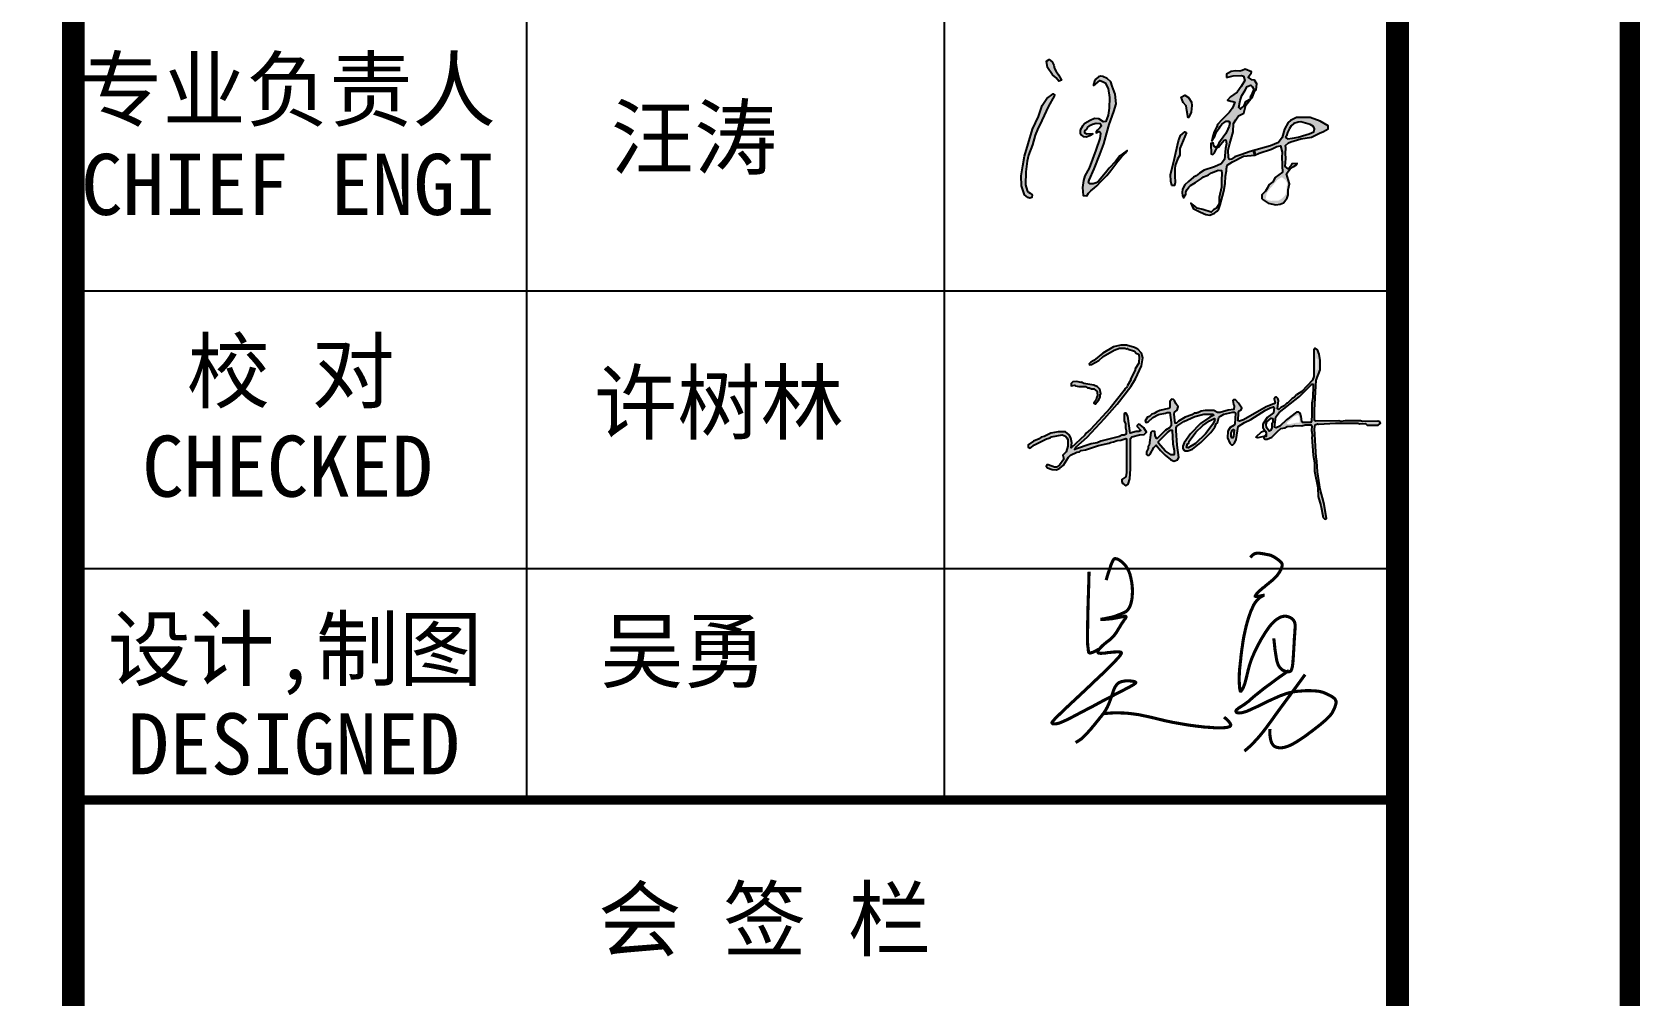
# Model space of a CAD drawing. Extents: x 4150464 to 4450492, y 483482 to 853422.
# Drawn here: x 4438727 to 4450492, y 596817 to 603868 of the extents above; entities that cross this region are included whole.
import ezdxf

# ---------------------------------------------------------------- set-up
doc = ezdxf.new("R2010")
doc.units = 0
doc.header["$LTSCALE"] = 1000
doc.header["$MEASUREMENT"] = 0
for name, color, linetype in [('0-签名', 2, 'Continuous'), ('PUB_TEXT', 7, 'Continuous'), ('PUB_TITLE', 4, 'Continuous'), ('图框', 7, 'Continuous')]:
    doc.layers.add(name, color=color, linetype=linetype)
doc.styles.add('STYLE-黑体', font='simhei.ttf')

msp = doc.modelspace()

# ---------------------------------------------------------------- hatches: boundary and pattern name
at = {"linetype": 'Continuous'}
h = msp.add_hatch(color=4, dxfattribs=at)
h.dxf.hatch_style = 1
h.paths.add_polyline_path([(4446543, 601220), (4446546, 601223), (4446541, 601255), (4446523, 601272), (4446495, 601286), (4446423, 601298), (4446405, 601307), (4446403, 601304), (4446368, 601312), (4446342, 601309), (4446331, 601298), (4446331, 601281), (4446357, 601286), (4446362, 601281), (4446385, 601275), (4446434, 601275), (4446449, 601266), (4446463, 601266), (4446480, 601258), (4446497, 601258), (4446520, 601240), (4446523, 601203), (4446518, 601200), (4446512, 601177), (4446497, 601154), (4446506, 601146), (4446532, 601177), (4446543, 601200)], flags=17)
h.paths.add_polyline_path([(4446880, 600939), (4446882, 600942), (4446862, 600973), (4446834, 600996), (4446822, 600999), (4446813, 600991), (4446813, 600982), (4446839, 600953), (4446825, 600947), (4446805, 600947), (4446762, 600933), (4446745, 601059), (4446733, 601080), (4446724, 601080), (4446719, 601074), (4446719, 601025), (4446727, 601002), (4446727, 600973), (4446733, 600953), (4446733, 600927), (4446719, 600919), (4446701, 600919), (4446684, 600910), (4446546, 600876), (4446520, 600864), (4446477, 600855), (4446354, 600815), (4446365, 600827), (4446365, 600832), (4446446, 600904), (4446575, 601042), (4446667, 601146), (4446767, 601275), (4446802, 601332), (4446845, 601427), (4446854, 601485), (4446845, 601519), (4446819, 601548), (4446793, 601562), (4446736, 601577), (4446693, 601579), (4446641, 601565), (4446561, 601519), (4446495, 601465), (4446474, 601453), (4446463, 601442), (4446466, 601433), (4446480, 601436), (4446532, 601467), (4446564, 601496), (4446644, 601542), (4446684, 601556), (4446722, 601556), (4446736, 601551), (4446742, 601554), (4446747, 601548), (4446793, 601533), (4446805, 601519), (4446822, 601511), (4446828, 601496), (4446825, 601447), (4446799, 601404), (4446799, 601396), (4446765, 601330), (4446767, 601324), (4446742, 601284), (4446739, 601272), (4446722, 601258), (4446719, 601246), (4446615, 601117), (4446472, 600962), (4446440, 600933), (4446431, 600919), (4446331, 600827), (4446334, 600864), (4446328, 600901), (4446316, 600922), (4446288, 600945), (4446236, 600945), (4446181, 600933), (4446133, 600910), (4446110, 600904), (4446095, 600893), (4446055, 600876), (4446015, 600850), (4446015, 600832), (4446029, 600824), (4446061, 600850), (4446150, 600893), (4446176, 600899), (4446187, 600907), (4446265, 600922), (4446288, 600913), (4446299, 600901), (4446305, 600887), (4446305, 600838), (4446293, 600798), (4446270, 600772), (4446276, 600743), (4446245, 600700), (4446222, 600686), (4446207, 600686), (4446161, 600703), (4446153, 600703), (4446147, 600692), (4446158, 600680), (4446190, 600669), (4446222, 600666), (4446247, 600677), (4446273, 600700), (4446311, 600758), (4446325, 600772), (4446371, 600795), (4446391, 600798), (4446403, 600807), (4446434, 600812), (4446529, 600844), (4446609, 600861), (4446618, 600867), (4446641, 600870), (4446667, 600881), (4446693, 600884), (4446730, 600896), (4446736, 600893), (4446736, 600646), (4446730, 600614), (4446701, 600594), (4446701, 600577), (4446707, 600565), (4446730, 600548), (4446747, 600562), (4446759, 600600), (4446765, 600674), (4446765, 600896), (4446773, 600907), (4446831, 600922), (4446865, 600924)])
h.paths.add_polyline_path([(4447084, 600807), (4447084, 600784), (4447081, 600775), (4447061, 600775), (4447017, 600804), (4446969, 600861), (4446969, 600873), (4447035, 600939), (4447058, 600956), (4447069, 600956), (4447075, 600855)], flags=16)
h.paths.add_polyline_path([(4447385, 601036), (4447379, 601028), (4447368, 600999), (4447313, 600930), (4447239, 600858), (4447187, 600827), (4447173, 600830), (4447181, 600855), (4447190, 600861), (4447193, 600876), (4447242, 600942), (4447293, 600991), (4447342, 601025), (4447377, 601042)], flags=16)
h.paths.add_polyline_path([(4447523, 600959), (4447517, 600913), (4447512, 600901), (4447506, 600901), (4447500, 600913), (4447500, 600933), (4447509, 600953), (4447517, 600962)], flags=16)
h.paths.add_polyline_path([(4447805, 601042), (4447805, 601013), (4447799, 601002), (4447799, 600970), (4447790, 600953), (4447779, 600950), (4447759, 600976), (4447756, 600999), (4447762, 601016), (4447793, 601045)], flags=16)
h.paths.add_polyline_path([(4448003, 601034), (4448003, 601016), (4448000, 601011), (4447980, 601011), (4447922, 600999), (4447911, 601002), (4447908, 601008), (4447957, 601054), (4447989, 601068), (4447997, 601059)], flags=16)
h.paths.add_polyline_path([(4448101, 601286), (4448098, 601192), (4448092, 601154), (4448092, 601065), (4448089, 601025), (4448083, 601013), (4448023, 601013), (4448017, 601019), (4448014, 601057), (4448006, 601080), (4447997, 601088), (4447980, 601088), (4447905, 601031), (4447856, 600985), (4447831, 600973), (4447819, 600979), (4447828, 601054), (4447853, 601085), (4448000, 601203), (4448092, 601292), (4448098, 601292)], flags=16)
h.paths.add_polyline_path([(4448132, 601476), (4448132, 601439), (4448132, 601404), (4448124, 601393), (4448124, 601479), (4448126, 601482)], flags=16)
h.paths.add_polyline_path([(4448592, 601005), (4448595, 601008), (4448589, 601016), (4448575, 601022), (4448463, 601019), (4448448, 601025), (4448336, 601025), (4448307, 601019), (4448290, 601025), (4448121, 601022), (4448112, 601028), (4448112, 601105), (4448124, 601321), (4448152, 601398), (4448152, 601467), (4448144, 601513), (4448132, 601545), (4448115, 601556), (4448106, 601545), (4448106, 601350), (4448095, 601321), (4448017, 601240), (4447980, 601215), (4447963, 601194), (4447948, 601189), (4447914, 601154), (4447908, 601154), (4447888, 601134), (4447865, 601123), (4447851, 601108), (4447839, 601111), (4447848, 601174), (4447842, 601189), (4447833, 601197), (4447825, 601197), (4447816, 601186), (4447822, 601157), (4447813, 601149), (4447756, 601126), (4447592, 601031), (4447563, 601022), (4447552, 601025), (4447555, 601085), (4447560, 601097), (4447575, 601105), (4447578, 601117), (4447555, 601154), (4447532, 601177), (4447517, 601177), (4447512, 601172), (4447517, 601143), (4447523, 601134), (4447520, 601108), (4447480, 601103), (4447420, 601085), (4447402, 601085), (4447374, 601100), (4447310, 601100), (4447282, 601094), (4447256, 601082), (4447253, 601085), (4447244, 601080), (4447230, 601080), (4447213, 601068), (4447164, 601051), (4447115, 601022), (4447101, 601008), (4447092, 601008), (4447084, 601074), (4447086, 601088), (4447107, 601103), (4447112, 601128), (4447095, 601151), (4447086, 601172), (4447078, 601180), (4447066, 601183), (4447052, 601166), (4447052, 601123), (4447043, 601114), (4446980, 601100), (4446957, 601091), (4446937, 601077), (4446920, 601074), (4446903, 601057), (4446888, 601051), (4446871, 601025), (4446880, 601013), (4446894, 601016), (4446928, 601048), (4446969, 601071), (4447020, 601080), (4447032, 601085), (4447052, 601085), (4447063, 601013), (4447063, 600988), (4447049, 600973), (4447020, 600956), (4446960, 600896), (4446954, 600896), (4446946, 600916), (4446943, 600947), (4446923, 600950), (4446914, 600939), (4446900, 600847), (4446894, 600838), (4446894, 600821), (4446882, 600798), (4446882, 600778), (4446888, 600772), (4446900, 600772), (4446908, 600781), (4446934, 600830), (4446951, 600847), (4446983, 600807), (4447017, 600772), (4447058, 600741), (4447081, 600729), (4447109, 600738), (4447118, 600755), (4447107, 600847), (4447098, 600953), (4447098, 600973), (4447104, 600985), (4447155, 601019), (4447236, 601057), (4447302, 601074), (4447368, 601074), (4447374, 601065), (4447345, 601051), (4447276, 601005), (4447204, 600930), (4447158, 600864), (4447147, 600838), (4447147, 600824), (4447152, 600812), (4447164, 600804), (4447184, 600804), (4447219, 600818), (4447279, 600867), (4447351, 600939), (4447382, 600979), (4447391, 601002), (4447400, 601011), (4447411, 601048), (4447423, 601059), (4447448, 601074), (4447514, 601088), (4447523, 601088), (4447532, 601080), (4447529, 601002), (4447523, 600993), (4447494, 600976), (4447477, 600950), (4447474, 600901), (4447491, 600861), (4447503, 600850), (4447512, 600850), (4447526, 600861), (4447537, 600887), (4447552, 600982), (4447598, 601013), (4447644, 601034), (4447753, 601103), (4447787, 601120), (4447810, 601126), (4447816, 601120), (4447810, 601082), (4447764, 601048), (4447733, 600999), (4447733, 600976), (4447756, 600939), (4447756, 600924), (4447741, 600901), (4447747, 600890), (4447764, 600890), (4447799, 600904), (4447839, 600947), (4447865, 600968), (4447894, 600973), (4447911, 600982), (4447951, 600985), (4447968, 600991), (4448017, 600988), (4448043, 600996), (4448086, 600996), (4448092, 600988), (4448089, 600953), (4448095, 600913), (4448092, 600904), (4448101, 600772), (4448112, 600720), (4448112, 600657), (4448135, 600537), (4448138, 600470), (4448158, 600404), (4448175, 600318), (4448187, 600304), (4448198, 600310), (4448178, 600425), (4448152, 600525), (4448132, 600651), (4448129, 600729), (4448124, 600755), (4448112, 600965), (4448115, 600996), (4448132, 601002), (4448141, 600999), (4448264, 601008), (4448428, 601008), (4448440, 601002), (4448483, 601005), (4448497, 600993), (4448577, 600993)])
at = {"layer": 'PUB_TEXT'}
h = msp.add_hatch(color=4, dxfattribs=at)
h.paths.add_polyline_path([(4446165, 603327), (4446208, 603408), (4446198, 603418), (4446151, 603384), (4446118, 603332), (4446091, 603250), (4446046, 603158), (4446016, 603051), (4445989, 602962), (4445977, 602889), (4445965, 602816), (4445966, 602744), (4445988, 602679), (4446012, 602658), (4446027, 602653), (4446042, 602659), (4446044, 602679), (4446029, 602690), (4446011, 602701), (4445997, 602750), (4445998, 602846), (4446009, 602925), (4446017, 602968), (4446047, 603043), (4446066, 603115), (4446083, 603155), (4446115, 603221)])
h.paths.add_polyline_path([(4446219, 603586), (4446208, 603602), (4446203, 603626), (4446192, 603651), (4446168, 603668), (4446150, 603656), (4446158, 603609), (4446193, 603555), (4446221, 603534), (4446240, 603510), (4446259, 603516), (4446238, 603556)])
h = msp.add_hatch(color=4, dxfattribs=at)
h.paths.add_polyline_path([(4447511, 602919), (4447592, 602960), (4447675, 602967), (4447665, 603003), (4447640, 602996), (4447572, 602971), (4447528, 602957), (4447504, 602939), (4447489, 602937), (4447482, 602952), (4447480, 603006), (4447492, 603053), (4447515, 603140), (4447517, 603199), (4447535, 603227), (4447555, 603257), (4447593, 603275), (4447609, 603335), (4447645, 603380), (4447604, 603355), (4447594, 603329), (4447576, 603314), (4447570, 603305), (4447558, 603316), (4447567, 603369), (4447578, 603405), (4447600, 603438), (4447617, 603470), (4447644, 603480), (4447654, 603471), (4447667, 603452), (4447654, 603421), (4447644, 603401), (4447641, 603393), (4447654, 603387), (4447672, 603433), (4447685, 603446), (4447688, 603489), (4447671, 603516), (4447652, 603519), (4447626, 603540), (4447647, 603568), (4447649, 603577), (4447603, 603598), (4447581, 603588), (4447565, 603584), (4447532, 603586), (4447500, 603580), (4447467, 603560), (4447466, 603537), (4447516, 603548), (4447576, 603552), (4447592, 603546), (4447602, 603515), (4447575, 603470), (4447545, 603429), (4447497, 603394), (4447475, 603371), (4447499, 603363), (4447513, 603361), (4447528, 603355), (4447518, 603331), (4447508, 603310), (4447487, 603280), (4447433, 603227), (4447402, 603193), (4447396, 603176), (4447376, 603138), (4447371, 603123), (4447367, 603108), (4447360, 603073), (4447382, 603108), (4447389, 603128), (4447398, 603146), (4447412, 603165), (4447420, 603178), (4447432, 603194), (4447447, 603205), (4447464, 603218), (4447484, 603217), (4447492, 603205), (4447487, 603180), (4447477, 603159), (4447463, 603127), (4447423, 603074), (4447410, 603055), (4447400, 603036), (4447386, 603027), (4447374, 603035), (4447369, 603058), (4447351, 603053), (4447351, 603028), (4447355, 603001), (4447355, 602979), (4447366, 602973), (4447378, 602986), (4447393, 603016), (4447409, 603027), (4447436, 603062), (4447449, 603079), (4447461, 603081), (4447466, 603054), (4447460, 603018), (4447451, 602937), (4447427, 602906), (4447380, 602884), (4447304, 602859), (4447270, 602836), (4447245, 602818), (4447225, 602808), (4447188, 602775), (4447163, 602750), (4447146, 602720), (4447142, 602694), (4447146, 602672), (4447152, 602655), (4447168, 602682), (4447168, 602700), (4447179, 602718), (4447190, 602734), (4447203, 602747), (4447239, 602768), (4447248, 602774), (4447283, 602798), (4447298, 602809), (4447326, 602820), (4447334, 602825), (4447358, 602839), (4447388, 602851), (4447407, 602859), (4447431, 602855), (4447433, 602833), (4447431, 602788), (4447430, 602735), (4447414, 602659), (4447414, 602613), (4447393, 602581), (4447371, 602569), (4447354, 602551), (4447293, 602571), (4447252, 602581), (4447234, 602594), (4447205, 602617), (4447224, 602578), (4447277, 602550), (4447316, 602534), (4447346, 602530), (4447379, 602543), (4447399, 602558), (4447410, 602576), (4447421, 602605), (4447448, 602705), (4447458, 602760), (4447460, 602815), (4447466, 602853), (4447468, 602867), (4447472, 602895)])
h.paths.add_polyline_path([(4447795, 603013), (4447836, 603032), (4447862, 603037), (4447873, 602989), (4447872, 602952), (4447874, 602903), (4447875, 602890), (4447877, 602845), (4447823, 602805), (4447806, 602772), (4447776, 602751), (4447767, 602730), (4447752, 602704), (4447725, 602677), (4447725, 602650), (4447734, 602642), (4447757, 602626), (4447771, 602616), (4447828, 602606), (4447860, 602610), (4447885, 602619), (4447894, 602631), (4447910, 602655), (4447919, 602678), (4447919, 602714), (4447929, 602759), (4447907, 602831), (4447924, 602856), (4447932, 602867), (4447955, 602883), (4447975, 602894), (4447985, 602907), (4447944, 602904), (4447938, 602889), (4447919, 602869), (4447897, 602885), (4447902, 602945), (4447899, 602980), (4447900, 603021), (4447898, 603038), (4447921, 603058), (4447938, 603066), (4448011, 603088), (4448089, 603101), (4448148, 603130), (4448176, 603142), (4448210, 603160), (4448212, 603183), (4448153, 603217), (4448079, 603245), (4448009, 603244), (4447978, 603244), (4447936, 603221), (4447919, 603207), (4447891, 603159), (4447875, 603097), (4447847, 603061), (4447789, 603036), (4447671, 603005), (4447680, 602970), (4447705, 602983)])
h.paths.add_polyline_path([(4447895, 603101), (4447907, 603109), (4447914, 603133), (4447928, 603164), (4447940, 603184), (4447960, 603199), (4447992, 603210), (4448010, 603212), (4448078, 603192), (4448104, 603178), (4448111, 603162), (4448107, 603139), (4448072, 603125), (4448047, 603117), (4447991, 603101), (4447949, 603093), (4447913, 603087)], flags=16)
h.paths.add_polyline_path([(4447856, 602798), (4447872, 602807), (4447902, 602784), (4447911, 602763), (4447908, 602746), (4447908, 602722), (4447902, 602687), (4447891, 602668), (4447876, 602653), (4447846, 602635), (4447795, 602634), (4447778, 602637), (4447763, 602641), (4447754, 602649), (4447761, 602689), (4447780, 602717), (4447805, 602746), (4447839, 602788)], flags=16)
h.paths.add_polyline_path([(4447671, 603005), (4447665, 603003), (4447675, 602967), (4447680, 602970)], flags=17)
msp.add_hatch(color=4, dxfattribs=at).paths.add_polyline_path([(4446544, 603126), (4446539, 603091), (4446510, 603006), (4446462, 602873), (4446429, 602817), (4446421, 602784), (4446413, 602731), (4446419, 602673), (4446445, 602671), (4446457, 602690), (4446473, 602708), (4446500, 602729), (4446518, 602745), (4446546, 602776), (4446591, 602819), (4446620, 602857), (4446672, 602925), (4446699, 602955), (4446728, 602986), (4446740, 603002), (4446687, 602964), (4446654, 602923), (4446607, 602873), (4446582, 602838), (4446529, 602778), (4446514, 602765), (4446490, 602759), (4446469, 602759), (4446456, 602768), (4446463, 602786), (4446498, 602867), (4446540, 602973), (4446568, 603052), (4446591, 603131), (4446608, 603192), (4446643, 603288), (4446659, 603343), (4446651, 603414), (4446629, 603473), (4446620, 603505), (4446594, 603529), (4446562, 603545), (4446548, 603546), (4446531, 603541), (4446511, 603525), (4446502, 603510), (4446493, 603486), (4446494, 603476), (4446539, 603514), (4446559, 603508), (4446579, 603498), (4446602, 603455), (4446610, 603390), (4446609, 603313), (4446600, 603261), (4446583, 603214), (4446567, 603211), (4446532, 603235), (4446501, 603237), (4446470, 603222), (4446431, 603199), (4446414, 603180), (4446397, 603151), (4446397, 603129), (4446405, 603114), (4446418, 603106), (4446441, 603103), (4446467, 603112), (4446488, 603124), (4446444, 603121), (4446429, 603129), (4446429, 603146), (4446445, 603159), (4446453, 603173), (4446480, 603194), (4446512, 603203), (4446546, 603198), (4446550, 603180), (4446539, 603168), (4446523, 603151), (4446512, 603139), (4446514, 603132), (4446537, 603144)])
h = msp.add_hatch(color=4, dxfattribs=at)
h.paths.add_polyline_path([(4447163, 603138), (4447144, 603125), (4447131, 603111), (4447116, 603073), (4447096, 602987), (4447081, 602922), (4447057, 602827), (4447060, 602779), (4447067, 602747), (4447087, 602746), (4447091, 602768), (4447088, 602817), (4447089, 602867), (4447092, 602892), (4447109, 602940), (4447125, 602968), (4447126, 603016), (4447173, 603134)])
h.paths.add_polyline_path([(4447172, 603329), (4447177, 603295), (4447186, 603238), (4447195, 603251), (4447199, 603260), (4447208, 603282), (4447213, 603332), (4447210, 603355), (4447189, 603389), (4447161, 603406), (4447136, 603392), (4447149, 603353)])

# ---------------------------------------------------------------- linework, layer by layer
at = {"color": 4, "linetype": 'Continuous'}
for points in [[(4446880, 600939), (4446882, 600942), (4446862, 600973), (4446834, 600996), (4446822, 600999), (4446813, 600991), (4446813, 600982), (4446839, 600953), (4446825, 600947), (4446805, 600947), (4446762, 600933), (4446745, 601059), (4446733, 601080), (4446724, 601080), (4446719, 601074), (4446719, 601025), (4446727, 601002), (4446727, 600973), (4446733, 600953), (4446733, 600927), (4446719, 600919), (4446701, 600919), (4446684, 600910), (4446546, 600876), (4446520, 600864), (4446477, 600855), (4446354, 600815), (4446365, 600827), (4446365, 600832), (4446446, 600904), (4446575, 601042), (4446667, 601146), (4446767, 601275), (4446802, 601332), (4446845, 601427), (4446854, 601485), (4446845, 601519), (4446819, 601548), (4446793, 601562), (4446736, 601577), (4446693, 601579), (4446641, 601565), (4446561, 601519), (4446495, 601465), (4446474, 601453), (4446463, 601442), (4446466, 601433), (4446480, 601436), (4446532, 601467), (4446564, 601496), (4446644, 601542), (4446684, 601556), (4446722, 601556), (4446736, 601551), (4446742, 601554), (4446747, 601548), (4446793, 601533), (4446805, 601519), (4446822, 601511), (4446828, 601496), (4446825, 601447), (4446799, 601404), (4446799, 601396), (4446765, 601330), (4446767, 601324), (4446742, 601284), (4446739, 601272), (4446722, 601258), (4446719, 601246), (4446615, 601117), (4446472, 600962), (4446440, 600933), (4446431, 600919), (4446331, 600827), (4446334, 600864), (4446328, 600901), (4446316, 600922), (4446288, 600945), (4446236, 600945), (4446181, 600933), (4446133, 600910), (4446110, 600904), (4446095, 600893), (4446055, 600876), (4446015, 600850), (4446015, 600832), (4446029, 600824), (4446061, 600850), (4446150, 600893), (4446176, 600899), (4446187, 600907), (4446265, 600922), (4446288, 600913), (4446299, 600901), (4446305, 600887), (4446305, 600838), (4446293, 600798), (4446270, 600772), (4446276, 600743), (4446245, 600700), (4446222, 600686), (4446207, 600686), (4446161, 600703), (4446153, 600703), (4446147, 600692), (4446158, 600680), (4446190, 600669), (4446222, 600666), (4446247, 600677), (4446273, 600700), (4446311, 600758), (4446325, 600772), (4446371, 600795), (4446391, 600798), (4446403, 600807), (4446434, 600812), (4446529, 600844), (4446609, 600861), (4446618, 600867), (4446641, 600870), (4446667, 600881), (4446693, 600884), (4446730, 600896), (4446736, 600893), (4446736, 600646), (4446730, 600614), (4446701, 600594), (4446701, 600577), (4446707, 600565), (4446730, 600548), (4446747, 600562), (4446759, 600600), (4446765, 600674), (4446765, 600896), (4446773, 600907), (4446831, 600922), (4446865, 600924), (4446880, 600939)], [(4448592, 601005), (4448595, 601008), (4448589, 601016), (4448575, 601022), (4448463, 601019), (4448448, 601025), (4448336, 601025), (4448307, 601019), (4448290, 601025), (4448121, 601022), (4448112, 601028), (4448112, 601105), (4448124, 601321), (4448152, 601398), (4448152, 601467), (4448144, 601513), (4448132, 601545), (4448115, 601556), (4448106, 601545), (4448106, 601350), (4448095, 601321), (4448017, 601240), (4447980, 601215), (4447963, 601194), (4447948, 601189), (4447914, 601154), (4447908, 601154), (4447888, 601134), (4447865, 601123), (4447851, 601108), (4447839, 601111), (4447848, 601174), (4447842, 601189), (4447833, 601197), (4447825, 601197), (4447816, 601186), (4447822, 601157), (4447813, 601149), (4447756, 601126), (4447592, 601031), (4447563, 601022), (4447552, 601025), (4447555, 601085), (4447560, 601097), (4447575, 601105), (4447578, 601117), (4447555, 601154), (4447532, 601177), (4447517, 601177), (4447512, 601172), (4447517, 601143), (4447523, 601134), (4447520, 601108), (4447480, 601103), (4447420, 601085), (4447402, 601085), (4447374, 601100), (4447310, 601100), (4447282, 601094), (4447256, 601082), (4447253, 601085), (4447244, 601080), (4447230, 601080), (4447213, 601068), (4447164, 601051), (4447115, 601022), (4447101, 601008), (4447092, 601008), (4447084, 601074), (4447086, 601088), (4447107, 601103), (4447112, 601128), (4447095, 601151), (4447086, 601172), (4447078, 601180), (4447066, 601183), (4447052, 601166), (4447052, 601123), (4447043, 601114), (4446980, 601100), (4446957, 601091), (4446937, 601077), (4446920, 601074), (4446903, 601057), (4446888, 601051), (4446871, 601025), (4446880, 601013), (4446894, 601016), (4446928, 601048), (4446969, 601071), (4447020, 601080), (4447032, 601085), (4447052, 601085), (4447063, 601013), (4447063, 600988), (4447049, 600973), (4447020, 600956), (4446960, 600896), (4446954, 600896), (4446946, 600916), (4446943, 600947), (4446923, 600950), (4446914, 600939), (4446900, 600847), (4446894, 600838), (4446894, 600821), (4446882, 600798), (4446882, 600778), (4446888, 600772), (4446900, 600772), (4446908, 600781), (4446934, 600830), (4446951, 600847), (4446983, 600807), (4447017, 600772), (4447058, 600741), (4447081, 600729), (4447109, 600738), (4447118, 600755), (4447107, 600847), (4447098, 600953), (4447098, 600973), (4447104, 600985), (4447155, 601019), (4447236, 601057), (4447302, 601074), (4447368, 601074), (4447374, 601065), (4447345, 601051), (4447276, 601005), (4447204, 600930), (4447158, 600864), (4447147, 600838), (4447147, 600824), (4447152, 600812), (4447164, 600804), (4447184, 600804), (4447219, 600818), (4447279, 600867), (4447351, 600939), (4447382, 600979), (4447391, 601002), (4447400, 601011), (4447411, 601048), (4447423, 601059), (4447448, 601074), (4447514, 601088), (4447523, 601088), (4447532, 601080), (4447529, 601002), (4447523, 600993), (4447494, 600976), (4447477, 600950), (4447474, 600901), (4447491, 600861), (4447503, 600850), (4447512, 600850), (4447526, 600861), (4447537, 600887), (4447552, 600982), (4447598, 601013), (4447644, 601034), (4447753, 601103), (4447787, 601120), (4447810, 601126), (4447816, 601120), (4447810, 601082), (4447764, 601048), (4447733, 600999), (4447733, 600976), (4447756, 600939), (4447756, 600924), (4447741, 600901), (4447747, 600890), (4447764, 600890), (4447799, 600904), (4447839, 600947), (4447865, 600968), (4447894, 600973), (4447911, 600982), (4447951, 600985), (4447968, 600991), (4448017, 600988), (4448043, 600996), (4448086, 600996), (4448092, 600988), (4448089, 600953), (4448095, 600913), (4448092, 600904), (4448101, 600772), (4448112, 600720), (4448112, 600657), (4448135, 600537), (4448138, 600470), (4448158, 600404), (4448175, 600318), (4448187, 600304), (4448198, 600310), (4448178, 600425), (4448152, 600525), (4448132, 600651), (4448129, 600729), (4448124, 600755), (4448112, 600965), (4448115, 600996), (4448132, 601002), (4448141, 600999), (4448264, 601008), (4448428, 601008), (4448440, 601002), (4448483, 601005), (4448497, 600993), (4448577, 600993), (4448592, 601005)], [(4446543, 601220), (4446546, 601223), (4446541, 601255), (4446523, 601272), (4446495, 601286), (4446423, 601298), (4446405, 601307), (4446403, 601304), (4446368, 601312), (4446342, 601309), (4446331, 601298), (4446331, 601281), (4446357, 601286), (4446362, 601281), (4446385, 601275), (4446434, 601275), (4446449, 601266), (4446463, 601266), (4446480, 601258), (4446497, 601258), (4446520, 601240), (4446523, 601203), (4446518, 601200), (4446512, 601177), (4446497, 601154), (4446506, 601146), (4446532, 601177), (4446543, 601200), (4446543, 601220)], [(4448101, 601286), (4448098, 601192), (4448092, 601154), (4448092, 601065), (4448089, 601025), (4448083, 601013), (4448023, 601013), (4448017, 601019), (4448014, 601057), (4448006, 601080), (4447997, 601088), (4447980, 601088), (4447905, 601031), (4447856, 600985), (4447831, 600973), (4447819, 600979), (4447828, 601054), (4447853, 601085), (4448000, 601203), (4448092, 601292), (4448098, 601292), (4448101, 601286)], [(4447385, 601036), (4447379, 601028), (4447368, 600999), (4447313, 600930), (4447239, 600858), (4447187, 600827), (4447173, 600830), (4447181, 600855), (4447190, 600861), (4447193, 600876), (4447242, 600942), (4447293, 600991), (4447342, 601025), (4447377, 601042), (4447385, 601036)], [(4447805, 601042), (4447805, 601013), (4447799, 601002), (4447799, 600970), (4447790, 600953), (4447779, 600950), (4447759, 600976), (4447756, 600999), (4447762, 601016), (4447793, 601045), (4447805, 601042)], [(4447084, 600807), (4447084, 600784), (4447081, 600775), (4447061, 600775), (4447017, 600804), (4446969, 600861), (4446969, 600873), (4447035, 600939), (4447058, 600956), (4447069, 600956), (4447075, 600855), (4447084, 600807)], [(4447523, 600959), (4447517, 600913), (4447512, 600901), (4447506, 600901), (4447500, 600913), (4447500, 600933), (4447509, 600953), (4447517, 600962), (4447523, 600959)], [(4447758, 600927), (4447758, 600914), (4447756, 600909), (4447740, 600909), (4447696, 600901), (4447687, 600903), (4447685, 600907), (4447723, 600943), (4447747, 600954), (4447754, 600947), (4447758, 600927)]]:
    msp.add_lwpolyline(points, dxfattribs=at)
at = {"layer": '0-签名', "color": 4, "const_width": 22.7}
for points in [[(4446586, 599859), (4446600, 599906), (4446612, 599941), (4446621, 599969), (4446629, 599988), (4446635, 600001), (4446640, 600009), (4446645, 600014), (4446650, 600016), (4446655, 600016), (4446660, 600015), (4446666, 600014), (4446673, 600011), (4446679, 600008), (4446685, 600004), (4446692, 599999), (4446699, 599994), (4446705, 599988), (4446711, 599982), (4446718, 599976), (4446724, 599969), (4446730, 599962), (4446735, 599954), (4446740, 599946), (4446745, 599937), (4446750, 599928), (4446754, 599919), (4446757, 599910), (4446761, 599900), (4446763, 599890), (4446766, 599880), (4446768, 599870), (4446770, 599860), (4446772, 599849), (4446774, 599839), (4446775, 599829), (4446776, 599820), (4446777, 599810), (4446778, 599800), (4446778, 599791), (4446779, 599781), (4446779, 599772), (4446778, 599764), (4446778, 599755), (4446777, 599747), (4446777, 599739), (4446776, 599731), (4446775, 599724), (4446774, 599717), (4446773, 599711), (4446771, 599704), (4446770, 599698), (4446769, 599693), (4446767, 599688), (4446766, 599683), (4446764, 599678), (4446763, 599674), (4446761, 599670), (4446760, 599666), (4446758, 599663), (4446756, 599660), (4446755, 599657), (4446753, 599654), (4446751, 599651), (4446749, 599648), (4446747, 599645), (4446745, 599642), (4446743, 599639), (4446740, 599636), (4446737, 599634), (4446734, 599631), (4446730, 599628), (4446726, 599626), (4446721, 599623), (4446716, 599621), (4446711, 599618), (4446705, 599616), (4446700, 599614), (4446694, 599611), (4446688, 599609), (4446683, 599607), (4446677, 599605), (4446672, 599603), (4446667, 599601), (4446662, 599599), (4446656, 599596), (4446650, 599594), (4446643, 599592), (4446636, 599590), (4446627, 599588), (4446618, 599586), (4446608, 599584), (4446598, 599582), (4446589, 599580), (4446579, 599578), (4446571, 599576), (4446563, 599575), (4446556, 599574), (4446551, 599573), (4446547, 599572), (4446545, 599571), (4446544, 599571), (4446545, 599571), (4446548, 599571), (4446553, 599571), (4446559, 599571), (4446568, 599571), (4446577, 599572), (4446588, 599573), (4446599, 599574), (4446611, 599575), (4446624, 599576), (4446636, 599578), (4446647, 599580), (4446658, 599582), (4446669, 599584), (4446679, 599586), (4446688, 599588), (4446697, 599590), (4446705, 599591), (4446711, 599593), (4446717, 599594), (4446722, 599594), (4446726, 599594), (4446729, 599594), (4446730, 599593), (4446731, 599591), (4446732, 599589), (4446731, 599587), (4446729, 599583), (4446727, 599579), (4446724, 599575), (4446720, 599570), (4446716, 599564), (4446712, 599558), (4446708, 599552), (4446703, 599546), (4446699, 599539), (4446695, 599533), (4446691, 599526), (4446687, 599519), (4446683, 599512), (4446678, 599505), (4446674, 599498), (4446670, 599491), (4446665, 599483), (4446661, 599476), (4446656, 599470), (4446651, 599463), (4446646, 599456), (4446641, 599450), (4446636, 599444), (4446630, 599438), (4446625, 599433), (4446619, 599428), (4446614, 599423), (4446608, 599419), (4446603, 599415), (4446597, 599411), (4446592, 599407), (4446587, 599403), (4446583, 599400), (4446579, 599396), (4446574, 599393), (4446571, 599389), (4446567, 599386), (4446563, 599383), (4446560, 599380), (4446556, 599376), (4446553, 599373), (4446549, 599369), (4446546, 599366), (4446543, 599362), (4446540, 599359), (4446537, 599356), (4446534, 599353), (4446532, 599349), (4446530, 599347), (4446528, 599344), (4446526, 599341), (4446525, 599339), (4446525, 599337), (4446524, 599335), (4446524, 599333), (4446525, 599331), (4446526, 599329), (4446527, 599328), (4446529, 599326), (4446532, 599325), (4446535, 599324), (4446540, 599324), (4446545, 599323), (4446551, 599323), (4446558, 599324), (4446566, 599325), (4446575, 599325), (4446584, 599326), (4446594, 599328), (4446604, 599329), (4446614, 599330), (4446624, 599331), (4446633, 599332), (4446643, 599333), (4446652, 599333), (4446660, 599334), (4446668, 599334), (4446675, 599334), (4446682, 599333), (4446688, 599333), (4446693, 599332), (4446697, 599329), (4446698, 599325), (4446695, 599318), (4446688, 599307), (4446675, 599291), (4446655, 599270), (4446628, 599242), (4446593, 599207), (4446552, 599167), (4446506, 599124), (4446458, 599078), (4446409, 599032), (4446362, 598988), (4446319, 598948), (4446282, 598913), (4446252, 598884), (4446229, 598862), (4446212, 598845), (4446201, 598832), (4446194, 598824), (4446190, 598818), (4446190, 598814), (4446191, 598812), (4446193, 598810), (4446196, 598808), (4446200, 598807), (4446205, 598807), (4446211, 598807), (4446218, 598807), (4446226, 598809), (4446234, 598811), (4446243, 598813), (4446253, 598817), (4446265, 598822), (4446278, 598828), (4446294, 598835), (4446312, 598844), (4446334, 598855), (4446359, 598868), (4446387, 598883), (4446418, 598899), (4446452, 598917), (4446487, 598935), (4446522, 598954), (4446557, 598973), (4446591, 598991), (4446623, 599007), (4446652, 599023), (4446679, 599037), (4446703, 599049), (4446724, 599060), (4446743, 599070), (4446759, 599078), (4446772, 599086), (4446783, 599092), (4446792, 599098), (4446798, 599103), (4446802, 599106), (4446803, 599110), (4446802, 599112), (4446799, 599115), (4446794, 599116), (4446786, 599118), (4446775, 599120), (4446763, 599121), (4446750, 599122), (4446736, 599122), (4446722, 599121), (4446707, 599118), (4446694, 599115), (4446682, 599110), (4446672, 599103), (4446663, 599094), (4446656, 599084), (4446649, 599073), (4446644, 599061), (4446639, 599049), (4446635, 599035), (4446630, 599022), (4446626, 599008), (4446621, 598995), (4446616, 598981), (4446611, 598968), (4446606, 598955), (4446600, 598943), (4446595, 598930), (4446588, 598919), (4446582, 598907), (4446575, 598897), (4446568, 598886), (4446560, 598876), (4446553, 598866), (4446545, 598857), (4446537, 598847), (4446530, 598837), (4446522, 598828), (4446514, 598818), (4446505, 598807), (4446497, 598797), (4446488, 598787), (4446480, 598776), (4446470, 598765), (4446460, 598754), (4446450, 598742), (4446439, 598730), (4446428, 598719), (4446416, 598708), (4446404, 598697), (4446391, 598688), (4446377, 598679), (4446362, 598671)], [(4447642, 600024), (4447649, 600033), (4447656, 600041), (4447663, 600046), (4447669, 600050), (4447676, 600053), (4447684, 600055), (4447691, 600056), (4447698, 600056), (4447705, 600056), (4447712, 600055), (4447719, 600054), (4447726, 600053), (4447733, 600052), (4447739, 600051), (4447746, 600050), (4447752, 600049), (4447758, 600047), (4447764, 600047), (4447770, 600045), (4447776, 600044), (4447781, 600043), (4447787, 600041), (4447793, 600040), (4447798, 600037), (4447804, 600034), (4447810, 600031), (4447816, 600028), (4447822, 600024), (4447828, 600020), (4447834, 600016), (4447839, 600012), (4447845, 600008), (4447850, 600004), (4447855, 600000), (4447859, 599996), (4447863, 599993), (4447867, 599989), (4447870, 599985), (4447872, 599980), (4447874, 599976), (4447874, 599971), (4447874, 599966), (4447873, 599960), (4447872, 599954), (4447870, 599948), (4447867, 599942), (4447865, 599936), (4447861, 599929), (4447857, 599922), (4447853, 599915), (4447848, 599908), (4447843, 599901), (4447837, 599893), (4447830, 599885), (4447821, 599876), (4447812, 599867), (4447801, 599857), (4447790, 599848), (4447778, 599838), (4447766, 599828), (4447753, 599818), (4447742, 599808), (4447731, 599800), (4447721, 599791), (4447712, 599784), (4447705, 599777), (4447699, 599771), (4447694, 599766), (4447690, 599762), (4447687, 599758), (4447684, 599754), (4447682, 599751), (4447680, 599748), (4447678, 599745), (4447677, 599743), (4447677, 599741), (4447679, 599740), (4447681, 599739), (4447685, 599739), (4447691, 599739), (4447698, 599740), (4447706, 599742), (4447715, 599743), (4447724, 599745), (4447733, 599746), (4447739, 599748), (4447744, 599749), (4447745, 599749), (4447744, 599749), (4447739, 599747), (4447732, 599744), (4447723, 599739), (4447712, 599732), (4447701, 599723), (4447689, 599710), (4447677, 599695), (4447665, 599676), (4447655, 599653), (4447644, 599629), (4447635, 599603), (4447626, 599576), (4447618, 599549), (4447611, 599523), (4447605, 599498), (4447600, 599474), (4447595, 599452), (4447591, 599431), (4447588, 599412), (4447585, 599393), (4447583, 599376), (4447580, 599359), (4447578, 599342), (4447576, 599326), (4447574, 599310), (4447572, 599294), (4447571, 599279), (4447569, 599264), (4447567, 599249), (4447566, 599235), (4447564, 599221), (4447563, 599208), (4447562, 599196), (4447561, 599183), (4447561, 599171), (4447560, 599160), (4447560, 599149), (4447560, 599138), (4447560, 599127), (4447560, 599116), (4447561, 599106), (4447561, 599096), (4447562, 599087), (4447563, 599078), (4447563, 599070), (4447564, 599063), (4447565, 599057), (4447566, 599053), (4447567, 599049), (4447568, 599047), (4447570, 599046), (4447571, 599046), (4447573, 599046), (4447574, 599048), (4447577, 599051), (4447579, 599054), (4447582, 599059), (4447585, 599064), (4447588, 599070), (4447592, 599078), (4447595, 599087), (4447599, 599097), (4447603, 599109), (4447606, 599122), (4447610, 599136), (4447614, 599152), (4447618, 599169), (4447622, 599186), (4447626, 599203), (4447631, 599221), (4447636, 599239), (4447642, 599257), (4447648, 599275), (4447655, 599293), (4447663, 599311), (4447670, 599328), (4447679, 599346), (4447688, 599364), (4447697, 599383), (4447707, 599401), (4447717, 599420), (4447728, 599438), (4447739, 599456), (4447750, 599474), (4447761, 599490), (4447772, 599506), (4447782, 599520), (4447793, 599533), (4447803, 599544), (4447813, 599554), (4447823, 599563), (4447833, 599571), (4447842, 599577), (4447851, 599582), (4447859, 599587), (4447867, 599590), (4447875, 599592), (4447883, 599594), (4447890, 599595), (4447898, 599595), (4447905, 599594), (4447912, 599593), (4447919, 599591), (4447926, 599588), (4447933, 599585), (4447940, 599581), (4447946, 599577), (4447952, 599572), (4447957, 599566), (4447961, 599559), (4447965, 599552), (4447967, 599543), (4447969, 599534), (4447969, 599523), (4447969, 599510), (4447968, 599496), (4447967, 599481), (4447966, 599463), (4447964, 599443), (4447963, 599421), (4447962, 599398), (4447960, 599373), (4447959, 599348), (4447957, 599323), (4447956, 599299), (4447954, 599277), (4447953, 599258), (4447951, 599241), (4447949, 599226), (4447946, 599215), (4447943, 599205), (4447940, 599198), (4447935, 599193), (4447929, 599190), (4447923, 599188), (4447915, 599188), (4447906, 599189), (4447897, 599192), (4447887, 599196), (4447877, 599201), (4447868, 599209), (4447859, 599217), (4447852, 599227), (4447845, 599239), (4447840, 599253), (4447835, 599270), (4447831, 599292), (4447827, 599318), (4447822, 599349), (4447818, 599387), (4447813, 599433)], [(4446461, 599920), (4446458, 599805), (4446455, 599715), (4446453, 599646), (4446452, 599594), (4446451, 599557), (4446451, 599530), (4446451, 599511), (4446450, 599497), (4446450, 599483), (4446450, 599470), (4446450, 599458), (4446450, 599447), (4446449, 599436), (4446449, 599426), (4446450, 599416), (4446450, 599407), (4446450, 599399), (4446451, 599391), (4446451, 599383), (4446452, 599376), (4446453, 599369), (4446454, 599363), (4446454, 599357), (4446455, 599351), (4446456, 599345), (4446456, 599341), (4446457, 599336), (4446458, 599332), (4446460, 599329), (4446463, 599327), (4446466, 599326), (4446470, 599326), (4446475, 599327), (4446482, 599329), (4446488, 599331), (4446495, 599334), (4446503, 599338), (4446509, 599341), (4446515, 599344), (4446521, 599347), (4446525, 599350), (4446528, 599351), (4446530, 599352), (4446532, 599353), (4446533, 599354), (4446533, 599354), (4446533, 599354), (4446533, 599354), (4446533, 599354), (4446533, 599354), (4446533, 599354), (4446533, 599354), (4446533, 599354), (4446533, 599354), (4446533, 599354), (4446533, 599354)], [(4447924, 599198), (4447849, 599146), (4447790, 599102), (4447742, 599067), (4447706, 599038), (4447678, 599016), (4447657, 598998), (4447641, 598984), (4447628, 598972), (4447615, 598963), (4447604, 598954), (4447594, 598947), (4447584, 598941), (4447575, 598935), (4447567, 598930), (4447560, 598926), (4447554, 598921), (4447549, 598917), (4447544, 598913), (4447540, 598909), (4447538, 598905), (4447536, 598902), (4447536, 598898), (4447537, 598895), (4447538, 598893), (4447542, 598891), (4447546, 598889), (4447551, 598888), (4447558, 598887), (4447566, 598888), (4447574, 598888), (4447584, 598890), (4447594, 598893), (4447605, 598896), (4447617, 598900), (4447630, 598906), (4447643, 598911), (4447657, 598918), (4447672, 598925), (4447688, 598932), (4447705, 598940), (4447722, 598949), (4447740, 598957), (4447758, 598966), (4447776, 598975), (4447794, 598983), (4447811, 598991), (4447829, 598999), (4447845, 599006), (4447860, 599013), (4447875, 599018), (4447889, 599023), (4447902, 599028), (4447915, 599032), (4447928, 599035), (4447941, 599038), (4447954, 599041), (4447966, 599043), (4447979, 599045), (4447993, 599046), (4448006, 599047), (4448019, 599048), (4448032, 599049), (4448045, 599050), (4448058, 599050), (4448071, 599050), (4448084, 599050), (4448096, 599049), (4448108, 599049), (4448119, 599048), (4448130, 599047), (4448140, 599046), (4448149, 599044), (4448158, 599042), (4448166, 599040), (4448173, 599038), (4448180, 599035), (4448187, 599032), (4448193, 599030), (4448199, 599027), (4448206, 599023), (4448212, 599020), (4448219, 599017), (4448226, 599014), (4448232, 599010), (4448238, 599007), (4448244, 599003), (4448249, 598999), (4448254, 598995), (4448258, 598991), (4448262, 598987), (4448264, 598983), (4448266, 598978), (4448268, 598973), (4448268, 598968), (4448269, 598963), (4448268, 598957), (4448267, 598951), (4448265, 598945), (4448263, 598939), (4448261, 598932), (4448258, 598925), (4448255, 598918), (4448252, 598912), (4448249, 598905), (4448245, 598898), (4448242, 598892), (4448238, 598885), (4448233, 598878), (4448227, 598871), (4448220, 598863), (4448212, 598854), (4448202, 598844), (4448190, 598833), (4448176, 598822), (4448162, 598809), (4448146, 598796), (4448129, 598783), (4448111, 598769), (4448093, 598755), (4448075, 598742), (4448057, 598728), (4448039, 598715), (4448021, 598703), (4448003, 598691), (4447986, 598680), (4447970, 598670), (4447954, 598661), (4447939, 598653), (4447925, 598647), (4447912, 598642), (4447899, 598638), (4447888, 598635), (4447877, 598633), (4447867, 598632), (4447858, 598632), (4447849, 598633), (4447841, 598634), (4447833, 598636), (4447826, 598639), (4447819, 598642), (4447813, 598647), (4447808, 598652), (4447803, 598659), (4447798, 598667), (4447795, 598676), (4447791, 598686), (4447789, 598697), (4447787, 598709), (4447785, 598723), (4447784, 598737), (4447784, 598753), (4447785, 598770)], [(4448042, 599168), (4447969, 599068), (4447909, 598987), (4447861, 598922), (4447824, 598871), (4447795, 598830), (4447772, 598799), (4447753, 598773), (4447736, 598751), (4447719, 598730), (4447703, 598711), (4447686, 598692), (4447669, 598674), (4447652, 598657), (4447635, 598640), (4447617, 598624), (4447598, 598608)], [(4446559, 598881), (4446609, 598886), (4446655, 598888), (4446696, 598887), (4446733, 598886), (4446768, 598882), (4446799, 598878), (4446828, 598874), (4446854, 598868), (4446879, 598863), (4446902, 598858), (4446924, 598853), (4446945, 598848), (4446965, 598843), (4446986, 598838), (4447006, 598833), (4447027, 598828), (4447048, 598824), (4447070, 598819), (4447093, 598815), (4447116, 598811), (4447139, 598807), (4447162, 598803), (4447185, 598799), (4447207, 598796), (4447230, 598793), (4447252, 598790), (4447274, 598788), (4447295, 598785), (4447316, 598783), (4447336, 598782), (4447356, 598781), (4447376, 598779), (4447395, 598779), (4447413, 598778), (4447431, 598778), (4447447, 598779), (4447461, 598780), (4447473, 598782), (4447483, 598785), (4447491, 598788), (4447496, 598792), (4447498, 598798), (4447497, 598804), (4447493, 598812), (4447486, 598821), (4447477, 598832), (4447465, 598843), (4447449, 598857)]]:
    msp.add_lwpolyline(points, dxfattribs=at)
at = {"layer": 'PUB_TEXT', "color": 4}
for p, q in [((4447675, 602967), (4447665, 603003)), ((4447680, 602970), (4447671, 603005))]:
    msp.add_line(p, q, dxfattribs=at)
for points in [[(4446193, 603555), (4446158, 603609), (4446150, 603656), (4446168, 603668), (4446192, 603651), (4446203, 603626), (4446208, 603602), (4446219, 603586), (4446238, 603556), (4446259, 603516), (4446240, 603510), (4446221, 603534), (4446193, 603555)], [(4446494, 603476), (4446539, 603514), (4446559, 603508), (4446579, 603498), (4446602, 603455), (4446610, 603390), (4446609, 603313), (4446600, 603261), (4446583, 603214), (4446567, 603211), (4446532, 603235), (4446501, 603237), (4446470, 603222), (4446431, 603199), (4446414, 603180), (4446397, 603151), (4446397, 603129), (4446405, 603114), (4446418, 603106), (4446441, 603103), (4446467, 603112), (4446488, 603124), (4446444, 603121), (4446429, 603129), (4446429, 603146), (4446445, 603159), (4446453, 603173), (4446472, 603188), (4446486, 603196), (4446512, 603203), (4446542, 603199), (4446547, 603193), (4446550, 603180), (4446539, 603168), (4446523, 603151), (4446512, 603139), (4446514, 603132), (4446532, 603141), (4446540, 603137), (4446544, 603126), (4446539, 603091), (4446510, 603006), (4446462, 602873), (4446429, 602817), (4446421, 602784), (4446413, 602731), (4446419, 602673), (4446445, 602671), (4446457, 602690), (4446473, 602708), (4446500, 602729), (4446518, 602745), (4446546, 602776), (4446591, 602819), (4446620, 602857), (4446672, 602925), (4446699, 602955), (4446728, 602986), (4446740, 603002), (4446687, 602964), (4446654, 602923), (4446607, 602873), (4446582, 602838), (4446529, 602778), (4446514, 602765), (4446490, 602759), (4446469, 602759), (4446456, 602768), (4446463, 602786), (4446498, 602867), (4446540, 602973), (4446568, 603052), (4446591, 603131), (4446608, 603192), (4446643, 603288), (4446659, 603343), (4446651, 603414), (4446629, 603473), (4446620, 603505), (4446594, 603529), (4446562, 603545), (4446548, 603546), (4446531, 603541), (4446511, 603525), (4446502, 603510), (4446493, 603486), (4446493, 603486), (4446494, 603476)], [(4446205, 603401), (4446165, 603327), (4446115, 603221), (4446083, 603155), (4446066, 603115), (4446047, 603043), (4446017, 602968), (4446009, 602925), (4445998, 602846), (4445997, 602750), (4446008, 602710), (4446018, 602697), (4446029, 602690), (4446044, 602679), (4446044, 602679), (4446042, 602659), (4446027, 602653), (4446012, 602658), (4445988, 602679), (4445966, 602744), (4445965, 602816), (4445977, 602889), (4445989, 602962), (4446016, 603051), (4446046, 603158), (4446091, 603250), (4446118, 603332), (4446151, 603384), (4446198, 603418), (4446210, 603406), (4446205, 603401)], [(4447186, 603238), (4447177, 603295), (4447172, 603329), (4447149, 603353), (4447136, 603392), (4447161, 603406), (4447189, 603389), (4447210, 603355), (4447213, 603332), (4447208, 603282), (4447199, 603260), (4447195, 603251), (4447186, 603238)], [(4447895, 603101), (4447913, 603087), (4447949, 603093), (4447991, 603101), (4448047, 603117), (4448072, 603125), (4448107, 603139), (4448111, 603162), (4448104, 603178), (4448078, 603192), (4448010, 603212), (4447992, 603210), (4447960, 603199), (4447940, 603184), (4447928, 603164), (4447914, 603133), (4447907, 603109), (4447895, 603101)], [(4447173, 603134), (4447126, 603016), (4447125, 602968), (4447109, 602940), (4447092, 602892), (4447089, 602867), (4447088, 602817), (4447091, 602768), (4447087, 602746), (4447087, 602746), (4447067, 602747), (4447060, 602779), (4447057, 602827), (4447081, 602922), (4447096, 602987), (4447116, 603073), (4447131, 603111), (4447144, 603125), (4447163, 603138), (4447173, 603134)]]:
    msp.add_lwpolyline(points, dxfattribs=at)
msp.add_lwpolyline([(4447466, 603537), (4447516, 603548), (4447576, 603552), (4447592, 603546), (4447602, 603515), (4447575, 603470), (4447545, 603429), (4447497, 603394), (4447497, 603394), (4447475, 603371), (4447499, 603363), (4447513, 603361), (4447528, 603355), (4447518, 603331), (4447508, 603310), (4447487, 603280), (4447433, 603227), (4447402, 603193), (4447396, 603176), (4447376, 603138), (4447371, 603123), (4447367, 603108), (4447360, 603073), (4447382, 603108), (4447389, 603128), (4447398, 603146), (4447412, 603165), (4447420, 603178), (4447432, 603194), (4447447, 603205), (4447464, 603218), (4447484, 603217), (4447492, 603205), (4447487, 603180), (4447477, 603159), (4447463, 603127), (4447423, 603074), (4447410, 603055), (4447400, 603036), (4447386, 603027), (4447374, 603035), (4447369, 603058), (4447351, 603053), (4447351, 603028), (4447355, 603001), (4447355, 602979), (4447366, 602973), (4447378, 602986), (4447393, 603016), (4447409, 603027), (4447436, 603062), (4447449, 603079), (4447461, 603081), (4447466, 603054), (4447460, 603018), (4447451, 602937), (4447427, 602906), (4447380, 602884), (4447304, 602859), (4447270, 602836), (4447245, 602818), (4447225, 602808), (4447188, 602775), (4447163, 602750), (4447146, 602720), (4447142, 602694), (4447146, 602672), (4447152, 602655), (4447152, 602655), (4447168, 602682), (4447168, 602700), (4447179, 602718), (4447190, 602734), (4447203, 602747), (4447239, 602768), (4447248, 602774), (4447283, 602798), (4447298, 602809), (4447326, 602820), (4447334, 602825), (4447358, 602839), (4447388, 602851), (4447407, 602859), (4447431, 602855), (4447433, 602833), (4447431, 602788), (4447430, 602735), (4447414, 602659), (4447414, 602613), (4447393, 602581), (4447371, 602569), (4447354, 602551), (4447293, 602571), (4447252, 602581), (4447234, 602594), (4447205, 602617), (4447205, 602617), (4447224, 602578), (4447277, 602550), (4447316, 602534), (4447346, 602530), (4447379, 602543), (4447399, 602558), (4447410, 602576), (4447421, 602605), (4447448, 602705), (4447458, 602760), (4447460, 602815), (4447466, 602853), (4447468, 602867), (4447472, 602895), (4447511, 602919), (4447592, 602960), (4447675, 602967), (4447705, 602983), (4447795, 603013), (4447836, 603032), (4447862, 603037), (4447873, 602989), (4447872, 602952), (4447874, 602903), (4447875, 602890), (4447877, 602845), (4447823, 602805), (4447806, 602772), (4447776, 602751), (4447767, 602730), (4447752, 602704), (4447725, 602677), (4447725, 602650), (4447734, 602642), (4447757, 602626), (4447771, 602616), (4447828, 602606), (4447860, 602610), (4447885, 602619), (4447894, 602631), (4447910, 602655), (4447919, 602678), (4447919, 602714), (4447929, 602759), (4447907, 602831), (4447924, 602856), (4447932, 602867), (4447955, 602883), (4447975, 602894), (4447985, 602907), (4447944, 602904), (4447938, 602889), (4447919, 602869), (4447897, 602885), (4447902, 602945), (4447899, 602980), (4447900, 603021), (4447898, 603038), (4447921, 603058), (4447938, 603066), (4448011, 603088), (4448089, 603101), (4448148, 603130), (4448176, 603142), (4448210, 603160), (4448212, 603183), (4448153, 603217), (4448153, 603217), (4448079, 603245), (4448009, 603244), (4447978, 603244), (4447936, 603221), (4447919, 603207), (4447891, 603159), (4447875, 603097), (4447875, 603097), (4447847, 603061), (4447789, 603036), (4447640, 602996), (4447572, 602971), (4447528, 602957), (4447504, 602939), (4447489, 602937), (4447482, 602952), (4447480, 603006), (4447492, 603053), (4447515, 603140), (4447517, 603199), (4447535, 603227), (4447555, 603257), (4447593, 603275), (4447609, 603335), (4447645, 603380), (4447604, 603355), (4447594, 603329), (4447576, 603314), (4447570, 603305), (4447558, 603316), (4447567, 603369), (4447578, 603405), (4447600, 603438), (4447617, 603470), (4447644, 603480), (4447654, 603471), (4447667, 603452), (4447654, 603421), (4447644, 603401), (4447641, 603393), (4447654, 603387), (4447672, 603433), (4447685, 603446), (4447688, 603489), (4447671, 603516), (4447652, 603519), (4447626, 603540), (4447647, 603568), (4447649, 603577), (4447603, 603598), (4447581, 603588), (4447565, 603584), (4447532, 603586), (4447500, 603580), (4447467, 603560), (4447466, 603537)], close=True, dxfattribs=at)
at = {"layer": 'PUB_TITLE'}
msp.add_lwpolyline([(4248288, 483482), (4450418, 483482), (4450418, 626452), (4248288, 626452)], close=True, dxfattribs=at)
msp.add_lwpolyline([(4248288, 483482), (4450418, 483482), (4450418, 626452), (4248288, 626452)], close=True, dxfattribs=at)
at = {"layer": 'PUB_TITLE', "const_width": 170}
msp.add_lwpolyline([(4252538, 485182), (4448718, 485182), (4448718, 624752), (4252538, 624752)], close=True, dxfattribs=at)
msp.add_lwpolyline([(4252538, 485182), (4448718, 485182), (4448718, 624752), (4252538, 624752)], close=True, dxfattribs=at)
at = {"layer": '图框', "color": 4}
for p, q in [((4450418, 626452), (4450418, 540352)), ((4450418, 626452), (4450418, 566452)), ((4450418, 626452), (4450418, 540352)), ((4450418, 626452), (4450418, 566452)), ((4439028, 624752), (4439028, 485182)), ((4439028, 624752), (4439028, 485182))]:
    msp.add_line(p, q, dxfattribs=at)
at = {"layer": '图框', "color": 0}
for p, q in [((4439028, 601975), (4448681, 601975)), ((4439028, 599943), (4448681, 599943))]:
    msp.add_line(p, q, dxfattribs=at)
at = {"layer": '图框', "color": 4}
for points, const_width in [([(4450418, 626452), (4450418, 540352)], 148), ([(4450418, 626452), (4450418, 566452)], 148), ([(4450418, 626452), (4450418, 540352)], 148), ([(4450418, 626452), (4450418, 566452)], 148), ([(4439028, 624752), (4439028, 485182)], 168), ([(4439028, 624752), (4439028, 485182)], 168)]:
    msp.add_lwpolyline(points, dxfattribs=dict(at, const_width=const_width))
at = {"layer": '图框', "color": 4, "const_width": 168}
msp.add_lwpolyline([(4439028, 624752), (4448718, 624752), (4448718, 485182), (4439028, 485182)], close=True, dxfattribs=at)
msp.add_lwpolyline([(4439028, 624752), (4448718, 624752), (4448718, 485182), (4439028, 485182)], close=True, dxfattribs=at)
at = {"layer": '图框', "color": 0}
for points in [[(4445404, 598250), (4445404, 609764)], [(4442347, 598250), (4442347, 608071)]]:
    msp.add_lwpolyline(points, dxfattribs=at)
at = {"layer": '图框', "color": 4}
msp.add_lwpolyline([(4445404, 598250), (4445404, 608071)], dxfattribs=at)
at = {"layer": '图框', "color": 0, "const_width": 68.6}
msp.add_lwpolyline([(4439028, 598250), (4448681, 598250)], dxfattribs=at)

# ---------------------------------------------------------------- texts
at = {"layer": '0-签名', "color": 4, "style": 'STYLE-黑体'}
msp.add_text('吴勇', height=447, dxfattribs=at).set_placement((4442885, 599118))
at = {"layer": '图框', "color": 0, "style": 'STYLE-黑体'}
for s, p in [('专业负责人', (4439071, 603225)), ('CHIEF ENGI', (4439084, 602531)), ('校 对', (4439857, 601164)), ('CHECKED  ', (4439531, 600469)), ('设计,制图', (4439279, 599132)), ('DESIGNED ', (4439425, 598438)), ('会 签 栏', (4442868, 597154))]:
    msp.add_text(s, height=447, dxfattribs=at).set_placement(p)
at = {"layer": '图框', "color": 4, "style": 'STYLE-黑体'}
for s, p in [('汪涛', (4442961, 602874)), ('许树林', (4442837, 600934))]:
    msp.add_text(s, height=447, dxfattribs=at).set_placement(p)

doc.saveas('drawing.dxf')
